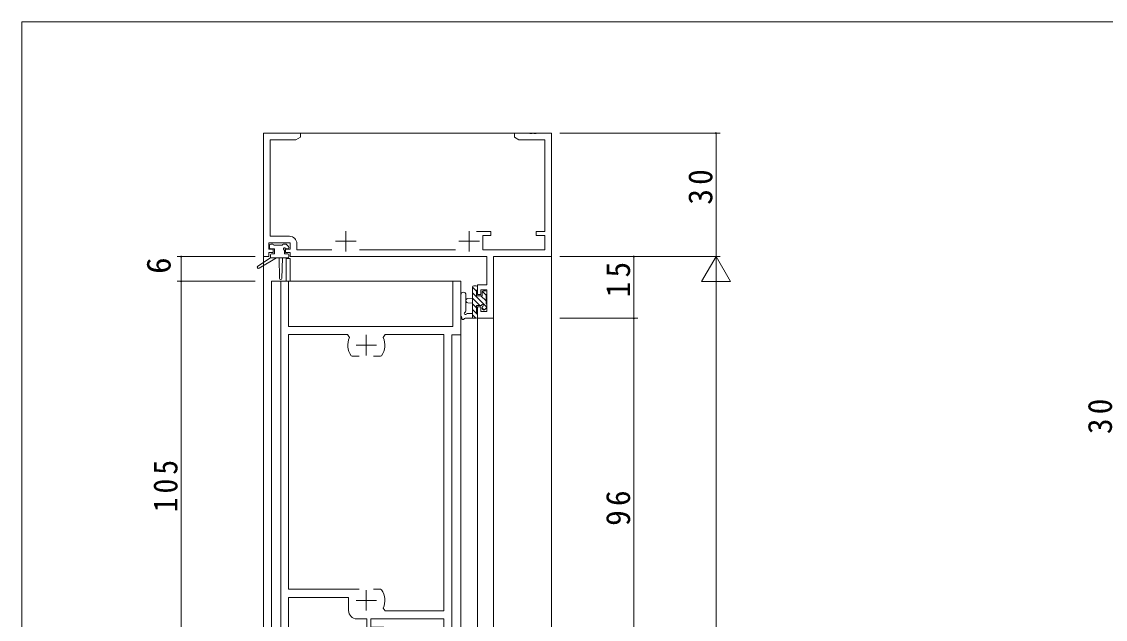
# Model space of a CAD drawing. Units: millimetres, scale not verified. Extents: x -594 to 199, y -420 to 144.
# Drawn here: x -591.2 to -327.8, y -3.7 to 141.4 of the extents above; entities that cross this region are included whole.
import ezdxf
from ezdxf.enums import TextEntityAlignment as Align

# ---------------------------------------------------------------- set-up
doc = ezdxf.new("R2010")
doc.units = ezdxf.units.MM
doc.header["$LTSCALE"] = 2
for name, color, linetype, lineweight in [('0-1_YKK_ZWAK', 7, 'Continuous', 9), ('0-3_YKK_12', 2, 'Continuous', 9), ('0-4_YKK_D', 6, 'Continuous', 9), ('0-6_YKK_13', 4, 'Continuous', 9), ('0-7_YKK_11', 7, 'Continuous', 9)]:
    doc.layers.add(name, color=color, linetype=linetype, lineweight=lineweight)
doc.styles.add('ＭＳ ゴシック', font='')
doc.styles.get('ＭＳ ゴシック').set_extended_font_data('MS Gothic')

msp = doc.modelspace()

# ---------------------------------------------------------------- linework, layer by layer
at = {"layer": '0-1_YKK_ZWAK'}
for p in [(-591.2, -383.6), (178.8, 141.4)]:
    msp.add_line(p, (-591.2, 141.4), dxfattribs=at)
at = {"layer": '0-3_YKK_12'}
for p, q in [((-462.443, 114.356), (-532.443, 114.356)), ((-532.443, 114.356), (-532.443, -349.644)), ((-462.443, 114.356), (-462.443, -349.644)), ((-525.943, 83.856), (-526.943, 83.856)), ((-526.943, 83.856), (-526.943, 78.356)), ((-525.943, 83.856), (-525.943, 78.356)), ((-530.443, 78.356), (-530.443, -316.644)), ((-530.443, 78.356), (-484.443, 78.356)), ((-484.443, 78.356), (-484.443, -316.644)), ((-480.443, 69.356), (-476.543, 69.356)), ((-480.443, 69.356), (-480.443, -296.644)), ((-476.543, 69.356), (-476.543, -296.644))]:
    msp.add_line(p, q, dxfattribs=at)
at = {"layer": '0-4_YKK_D'}
for p, q in [((-460.443, 114.356), (-421.443, 114.356)), ((-422.443, 114.356), (-422.443, 84.356)), ((-534.443, 84.356), (-553.443, 84.356)), ((-552.443, 84.356), (-552.443, 78.356)), ((-460.443, 84.356), (-421.443, 84.356)), ((-460.443, 84.356), (-441.443, 84.356)), ((-460.443, 84.356), (-421.443, 84.356)), ((-442.443, 84.356), (-442.443, 69.356)), ((-422.443, 84.356), (-425.943, 78.294)), ((-422.443, 84.356), (-418.943, 78.294)), ((-422.443, 84.356), (-422.443, 72.232)), ((-534.443, 78.356), (-553.443, 78.356)), ((-534.443, 78.356), (-553.443, 78.356)), ((-552.443, 78.356), (-552.443, -26.644)), ((-425.943, 78.294), (-418.943, 78.294)), ((-422.443, 77.356), (-422.443, -287.644)), ((-460.443, 69.356), (-441.443, 69.356)), ((-460.443, 69.356), (-441.443, 69.356)), ((-442.443, 69.356), (-442.443, -26.644))]:
    msp.add_line(p, q, dxfattribs=at)
for centre, start, end in [((-422.443, 114.356), 90, 270), ((-422.443, 114.356), 270, 90), ((-552.443, 84.356), 90, 270), ((-552.443, 84.356), 270, 90), ((-442.443, 84.356), 90, 270), ((-442.443, 84.356), 270, 90), ((-552.443, 78.356), 90, 270), ((-552.443, 78.356), 90, 270), ((-552.443, 78.356), 270, 90), ((-552.443, 78.356), 270, 90), ((-442.443, 69.356), 90, 270), ((-442.443, 69.356), 90, 270), ((-442.443, 69.356), 270, 90), ((-442.443, 69.356), 270, 90)]:
    msp.add_arc(centre, 0.106, start, end, dxfattribs=at)
at = {"layer": '0-6_YKK_13'}
for p, q in [((-530.943, 86.556), (-530.943, 87.056)), ((-530.643, 87.356), (-530.143, 87.356)), ((-529.943, 87.156), (-527.843, 87.156)), ((-527.643, 87.356), (-527.043, 87.356)), ((-526.83, 87.268), (-526.33, 86.768)), ((-530.743, 84.756), (-530.743, 84.056)), ((-529.743, 86.256), (-530.643, 86.256)), ((-530.443, 85.056), (-529.743, 85.056)), ((-529.743, 85.056), (-529.743, 86.256)), ((-527.343, 85.795), (-527.343, 85.056)), ((-527.343, 85.056), (-526.543, 85.056)), ((-526.543, 86.256), (-526.882, 86.256)), ((-526.243, 84.756), (-526.243, 84.356)), ((-530.743, 84.056), (-533.809, 82.005)), ((-529.243, 84.056), (-533.488, 81.499)), ((-526.543, 84.056), (-530.743, 84.056)), ((-528.643, 84.056), (-528.54, 79.048)), ((-527.84, 84.056), (-527.94, 79.048)), ((-481.643, 69.356), (-481.643, 76.956)), ((-480.643, 75.916), (-481.643, 76.916)), ((-481.343, 77.256), (-480.743, 77.256)), ((-480.479, 77.099), (-480.6, 77.22)), ((-480.443, 76.956), (-480.443, 76.356)), ((-484.443, 75.084), (-484.443, 69.922)), ((-483.243, 75.084), (-483.24, 71.123)), ((-481.643, 74.256), (-482.787, 74.154)), ((-478.153, 72.079), (-481.643, 75.568)), ((-479.877, 72.456), (-481.643, 74.221)), ((-480.643, 76.156), (-480.643, 74.856)), ((-480.643, 74.856), (-479.243, 74.856)), ((-478.343, 73.616), (-479.583, 74.856)), ((-479.243, 74.856), (-479.243, 75.756)), ((-478.343, 74.963), (-479.228, 75.848)), ((-478.943, 76.056), (-478.443, 76.056)), ((-478.343, 75.056), (-478.343, 72.956)), ((-478.143, 75.756), (-478.143, 75.256)), ((-481.643, 73.056), (-482.787, 73.158)), ((-480.643, 71.874), (-481.643, 72.874)), ((-480.643, 70.527), (-481.643, 71.527)), ((-480.643, 72.456), (-480.643, 70.456)), ((-479.704, 72.456), (-480.643, 72.456)), ((-479.243, 71.656), (-479.243, 71.995)), ((-478.809, 71.388), (-479.243, 71.821)), ((-478.23, 71.944), (-478.73, 71.444)), ((-478.143, 72.756), (-478.143, 72.156)), ((-480.743, 69.356), (-483.423, 69.356)), ((-482.823, 70.556), (-481.643, 70.556)), ((-480.818, 69.356), (-481.643, 70.18)), ((-480.467, 70.352), (-480.547, 70.431)), ((-480.443, 70.256), (-480.443, 69.656))]:
    msp.add_line(p, q, dxfattribs=at)
for centre, radius, start, end in [((-530.643, 87.056), 0.3, 90, 180), ((-530.143, 87.156), 0.2, 0, 90), ((-527.643, 87.156), 0.2, 90, 180), ((-527.043, 87.056), 0.3, 45, 90), ((-530.643, 86.556), 0.3, 180, 270), ((-530.443, 84.756), 0.3, 90, 180), ((-527.343, 86.256), 0.25, 33.05573, 236.94426), ((-527.643, 85.795), 0.3, 0, 56.94426), ((-526.882, 86.556), 0.3, 213.05573, 270), ((-526.543, 86.556), 0.3, 270, 45), ((-526.543, 84.756), 0.3, 0, 90), ((-526.543, 84.356), 0.3, 270, 0), ((-533.643, 81.756), 0.3, 123.76904, 301.06146), ((-528.24, 79.054), 0.3, 181.16962, 358.85538), ((-481.343, 76.956), 0.3, 90, 180), ((-480.743, 76.956), 0.3, 0, 90), ((-483.843, 75.083), 0.6, 0.04022, 180.04022), ((-482.743, 73.656), 0.5, 95.09206, 264.90793), ((-480.643, 76.356), 0.2, 270, 0), ((-478.943, 75.756), 0.3, 90, 180), ((-478.443, 75.756), 0.3, 0, 90), ((-478.343, 75.256), 0.2, 270, 0), ((-483.54, 71.123), 0.3, 289.18974, 0.04022), ((-479.704, 72.756), 0.3, 270, 326.94426), ((-479.243, 72.456), 0.25, 303.05573, 146.94426), ((-478.943, 71.995), 0.3, 123.05573, 180), ((-478.943, 71.656), 0.3, 180, 314.99998), ((-478.343, 72.756), 0.2, 0, 90), ((-478.443, 72.156), 0.3, 314.99998, 0), ((-484.143, 69.922), 0.3, 180, 229.47121), ((-484.533, 69.466), 0.3, 349.47121, 49.47121), ((-483.943, 69.356), 0.3, 169.47121, 330), ((-483.423, 69.056), 0.3, 90, 150), ((-483.343, 70.556), 0.3, 109.18974, 330), ((-482.823, 70.256), 0.3, 90, 150), ((-480.743, 69.656), 0.3, 270, 0), ((-480.643, 70.256), 0.2, 0, 90)]:
    msp.add_arc(centre, radius, start, end, dxfattribs=at)
at = {"layer": '0-7_YKK_11'}
for p, q in [((-512.443, 90.556), (-512.443, 85.556)), ((-482.443, 90.556), (-482.443, 85.556)), ((-514.943, 88.056), (-509.943, 88.056)), ((-484.943, 88.056), (-479.943, 88.056)), ((-485.793, 85.986), (-509.092, 85.986)), ((-507.443, 60.356), (-507.443, 65.356)), ((-509.943, 62.856), (-504.943, 62.856)), ((-507.443, -1.644), (-507.443, 3.356)), ((-505.693, 3.556), (-503.996, 3.556)), ((-509.943, 0.856), (-504.943, 0.856))]:
    msp.add_line(p, q, dxfattribs=at)
for points in [[(-526.113, 89.286), (-530.813, 89.286), (-530.813, 112.726), (-524.534, 112.726), (-523.443, 113.356), (-523.443, 114.356), (-532.443, 114.356), (-532.443, 84.356), (-531.143, 84.356), (-531.143, 85.356), (-530.043, 85.356), (-530.043, 86.156), (-531.143, 86.156), (-531.143, 87.656), (-525.943, 87.656), (-525.943, 86.156), (-527.043, 86.156), (-527.043, 85.356), (-525.943, 85.356), (-525.943, 84.356), (-478.173, 84.356), (-478.173, 77.456), (-480.443, 77.456), (-480.443, 75.156), (-479.643, 75.156), (-479.643, 76.256), (-478.173, 76.256), (-478.173, 70.986), (-479.643, 70.986), (-479.643, 72.156), (-480.443, 72.156), (-480.443, 69.356), (-476.543, 69.356), (-476.543, 84.356), (-462.443, 84.356), (-462.443, 114.356), (-465.984, 114.356), (-466.168, 114.236), (-466.718, 114.236), (-466.901, 114.356)], [(-466.901, 114.356), (-466.984, 114.356), (-467.168, 114.236), (-467.718, 114.236), (-467.901, 114.356), (-471.443, 114.356), (-471.443, 113.356), (-470.351, 112.726), (-464.073, 112.726), (-464.073, 90.456), (-466.143, 90.456), (-466.143, 89.456), (-464.073, 89.456), (-464.073, 85.986), (-479.143, 85.986), (-479.143, 89.456), (-477.143, 89.456), (-477.143, 90.456), (-480.693, 90.456)], [(-515.793, 85.986), (-524.313, 85.986), (-524.313, 87.486)], [(-528.243, -25.644), (-528.243, 78.356), (-526.313, 78.356), (-526.313, 67.356), (-486.373, 67.356), (-486.373, 78.356), (-484.443, 78.356), (-484.443, 65.356), (-486.643, 65.356), (-486.643, -8.644), (-490.643, -8.644), (-490.643, -7.844), (-489.777, -7.344), (-488.573, -7.344), (-488.573, -3.644), (-506.343, -3.644), (-506.343, -5.644), (-503.143, -5.644), (-503.143, -6.644), (-507.343, -6.644), (-507.343, -3.644), (-509.743, -3.644)], [(-511.539, 64.719), (-511.994, 65.426), (-526.313, 65.426), (-526.313, 3.556), (-509.193, 3.556)], [(-503.346, -1.007), (-502.891, -1.714), (-488.573, -1.714), (-488.573, 65.426), (-502.891, 65.426), (-503.346, 64.719)], [(-509.193, 60.156), (-510.889, 60.156), (-511.136, 60.284)], [(-503.75, 60.284), (-503.996, 60.156), (-505.693, 60.156)], [(-505.693, 3.556), (-503.996, 3.556), (-503.75, 3.427)], [(-511.743, -1.644), (-511.743, 1.556), (-526.313, 1.556), (-526.313, -7.686), (-526.433, -7.869), (-526.433, -8.419), (-526.313, -8.602), (-526.313, -8.686), (-526.433, -8.869), (-526.433, -9.419), (-526.313, -9.602), (-526.313, -14.444), (-523.643, -14.444), (-523.643, -16.644), (-524.643, -16.644), (-524.643, -15.444), (-526.313, -15.444), (-526.313, -23.944), (-524.643, -23.944), (-524.643, -20.644), (-523.643, -20.644), (-523.643, -26.644), (-527.243, -26.644)]]:
    msp.add_lwpolyline(points, dxfattribs=at)
for centre, radius, start, end in [((-526.113, 87.486), 1.8, 0, 89.99998), ((-507.443, 62.856), 4.5, 155.54362, 214.84991), ((-507.443, 62.856), 4.5, 325.15007, 24.45636), ((-507.443, 0.856), 4.5, 335.54362, 34.84991), ((-509.743, -1.644), 2, 180, 269.99998)]:
    msp.add_arc(centre, radius, start, end, dxfattribs=at)

# ---------------------------------------------------------------- texts
at = {"layer": '0-4_YKK_D', "color": 7, "style": 'ＭＳ ゴシック'}
msp.add_text('6', height=5.865, rotation=90, dxfattribs=at).set_placement((-553.243, 80.156), align=Align.BOTTOM_LEFT)
at = {"layer": '0-4_YKK_D', "color": 7, "char_height": 5.865, "attachment_point": 7, "rotation": 90, "style": 'ＭＳ ゴシック'}
for s, insert in [('\\T1.27;\\W0.95;30', (-423.243, 96.956)), ('\\T1.27;\\W0.95;15', (-443.243, 74.456)), ('\\T1.27;\\W0.95;30', (-326.123, 41.241)), ('\\T1.27;\\W0.9;105', (-553.243, 22.256)), ('\\T1.27;\\W0.95;96', (-443.243, 18.956))]:
    msp.add_mtext(s, dxfattribs=dict(at, insert=insert))

doc.saveas('drawing.dxf')
